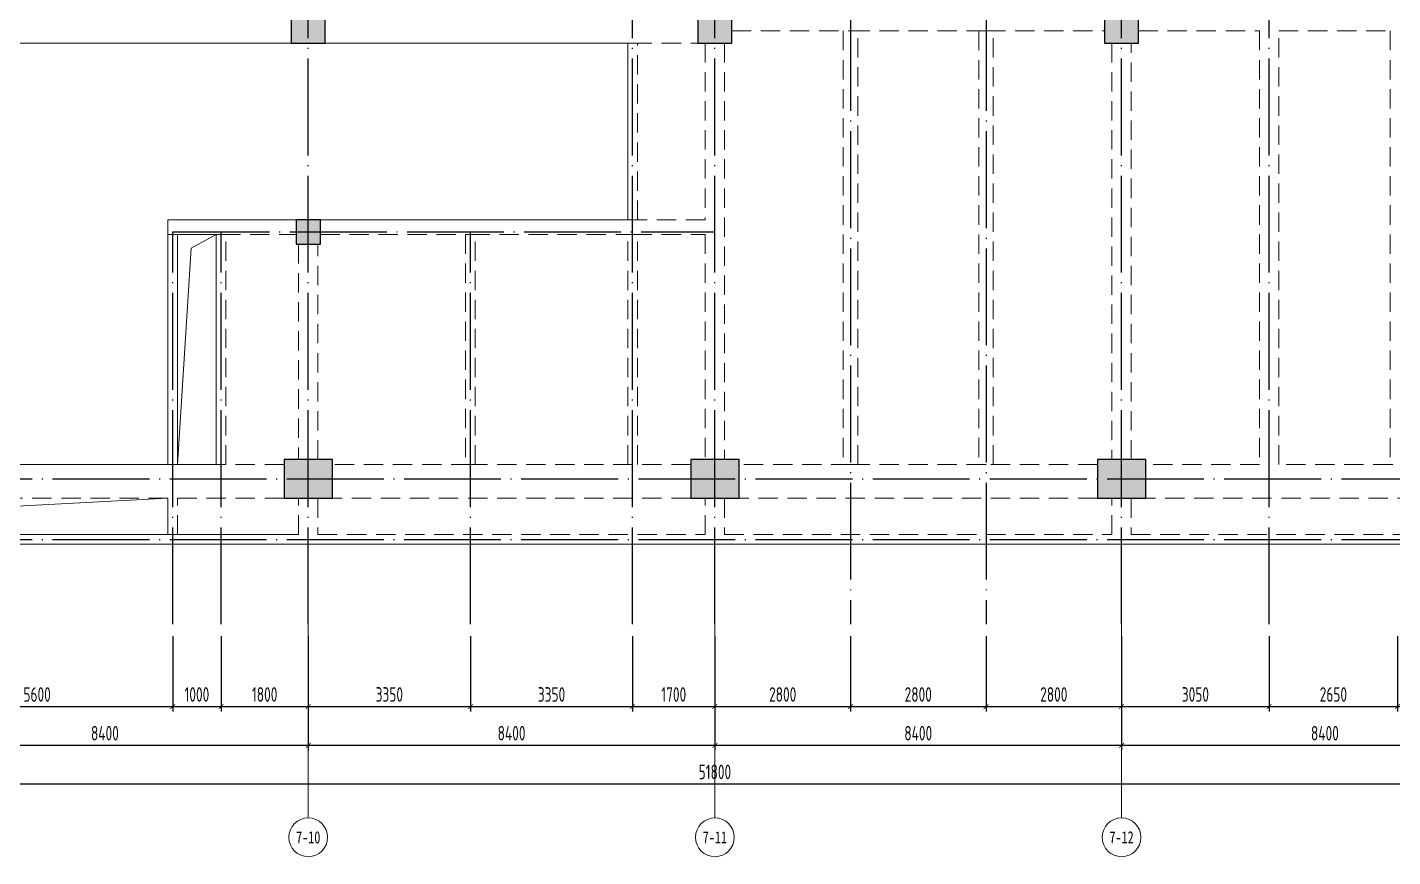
# Model space of a CAD drawing. Header units: millimetres. Extents: x -202076 to 1082610, y -439651 to 179350.
# Drawn here: x 763704 to 791907, y 37719 to 54844 of the extents above; entities that cross this region are included whole.
import ezdxf
from ezdxf.enums import TextEntityAlignment as Align

# ---------------------------------------------------------------- set-up
doc = ezdxf.new("R2010")
doc.units = ezdxf.units.MM
doc.header["$LTSCALE"] = 1000
doc.linetypes.add('DASHED', pattern=[0.75, 0.5, -0.25])
doc.linetypes.add('DOTE', pattern=[2.42, 2, -0.2, 0.02, -0.2])
for name, color, linetype in [('02-TEXT_轴号', 7, 'Continuous'), ('A_AXIS-轴线', 36, 'DOTE'), ('AXIS_TEXT', 7, 'Continuous'), ('COLU', 5, 'Continuous')]:
    doc.layers.add(name, color=color, linetype=linetype)
for name, color, linetype, lineweight in [('BEAM', 4, 'DASHED', 0), ('DIM', 3, 'Continuous', 0), ('板洞边线', 3, 'Continuous', 18), ('砼梁', 4, 'Continuous', 18), ('边缘构件填充', 253, 'Continuous', 18)]:
    doc.layers.add(name, color=color, linetype=linetype, lineweight=lineweight)
doc.styles.add('_TCH_AXIS', font='STXIHEI.TTF', dxfattribs={"width": 0.75})
doc.styles.add('COMPLEX', font='COMPLEX')
doc.styles.add('TSSD_Dimension', font='tssdeng.shx', dxfattribs={"width": 0.7, "bigfont": 'hztxt.shx'})
doc.dimstyles.new('TSSD_100_100', dxfattribs={"dimtxt": 300, "dimasz": 100, "dimexe": 100, "dimexo": 250, "dimgap": 100, "dimtad": 1, "dimdec": 0, "dimzin": 0, "dimdsep": 46, "dimtxsty": 'TSSD_Dimension', "dimblk": 'ARCHTICK', "dimcen": 0, "dimdle": 100, "dimclrt": 7, "dimadec": 0, "dimazin": 0, "dimtfac": 1, "dimtdec": 0, "dimtix": 1, "dimtmove": 2, "dimatfit": 3, "dimfxl": 1, "dimtolj": 1, "dimtzin": 0, "dimarcsym": 0})

# ---------------------------------------------------------------- blocks, each defined once
blk = doc.blocks.new('_ARCHTICK')
at = {"color": 0, "linetype": 'ByBlock', "const_width": 0.15}
blk.add_lwpolyline([(-0.5, -0.5), (0.5, 0.5)], dxfattribs=at)
blk = doc.blocks.new('*D1773')
at = {"layer": 'Defpoints', "color": 0, "transparency": 16777216}
for p in [(761107, 42519), (769507, 42519), (769507, 40019)]:
    blk.add_point(p, dxfattribs=at)
at = {"layer": 'DIM', "color": 0, "lineweight": -2, "transparency": 16777216}
for p, q in [((761107, 42269), (761107, 39919)), ((769507, 42269), (769507, 39919)), ((761007, 40019), (769607, 40019))]:
    blk.add_line(p, q, dxfattribs=at)
at = {"layer": 'DIM', "color": 0, "lineweight": -2, "transparency": 16777216, "xscale": 100, "yscale": 100, "zscale": 100, "rotation": 180}
blk.add_blockref('_ARCHTICK', (761107, 40019), dxfattribs=at)
at = {"layer": 'DIM', "color": 0, "lineweight": -2, "transparency": 16777216, "xscale": 100, "yscale": 100, "zscale": 100}
blk.add_blockref('_ARCHTICK', (769507, 40019), dxfattribs=at)
at = {"layer": 'DIM', "color": 7, "transparency": 16777216, "insert": (765307, 40269), "char_height": 300, "attachment_point": 5, "style": 'TSSD_Dimension'}
blk.add_mtext('\\A1;8400', dxfattribs=at)
blk = doc.blocks.new('*D1776')
at = {"layer": 'Defpoints', "color": 0, "transparency": 16777216}
for p in [(786307, 42519), (794707, 42519), (794707, 40019)]:
    blk.add_point(p, dxfattribs=at)
at = {"layer": 'DIM', "color": 0, "lineweight": -2, "transparency": 16777216}
for p, q in [((786307, 42269), (786307, 39919)), ((794707, 42269), (794707, 39919)), ((786207, 40019), (794807, 40019))]:
    blk.add_line(p, q, dxfattribs=at)
at = {"layer": 'DIM', "color": 0, "lineweight": -2, "transparency": 16777216, "xscale": 100, "yscale": 100, "zscale": 100, "rotation": 180}
blk.add_blockref('_ARCHTICK', (786307, 40019), dxfattribs=at)
at = {"layer": 'DIM', "color": 0, "lineweight": -2, "transparency": 16777216, "xscale": 100, "yscale": 100, "zscale": 100}
blk.add_blockref('_ARCHTICK', (794707, 40019), dxfattribs=at)
at = {"layer": 'DIM', "color": 7, "transparency": 16777216, "insert": (790507, 40269), "char_height": 300, "attachment_point": 5, "style": 'TSSD_Dimension'}
blk.add_mtext('\\A1;8400', dxfattribs=at)
blk = doc.blocks.new('*D1777')
at = {"layer": 'Defpoints', "color": 0, "transparency": 16777216}
for p in [(777907, 42519), (786307, 42519), (786307, 40019)]:
    blk.add_point(p, dxfattribs=at)
at = {"layer": 'DIM', "color": 0, "lineweight": -2, "transparency": 16777216}
for p, q in [((777907, 42269), (777907, 39919)), ((786307, 42269), (786307, 39919)), ((777807, 40019), (786407, 40019))]:
    blk.add_line(p, q, dxfattribs=at)
at = {"layer": 'DIM', "color": 0, "lineweight": -2, "transparency": 16777216, "xscale": 100, "yscale": 100, "zscale": 100, "rotation": 180}
blk.add_blockref('_ARCHTICK', (777907, 40019), dxfattribs=at)
at = {"layer": 'DIM', "color": 0, "lineweight": -2, "transparency": 16777216, "xscale": 100, "yscale": 100, "zscale": 100}
blk.add_blockref('_ARCHTICK', (786307, 40019), dxfattribs=at)
at = {"layer": 'DIM', "color": 7, "transparency": 16777216, "insert": (782107, 40269), "char_height": 300, "attachment_point": 5, "style": 'TSSD_Dimension'}
blk.add_mtext('\\A1;8400', dxfattribs=at)
blk = doc.blocks.new('*D1779')
at = {"layer": 'Defpoints', "color": 0, "transparency": 16777216}
for p in [(752007, 42519), (803807, 42519), (752007, 39219)]:
    blk.add_point(p, dxfattribs=at)
at = {"layer": 'DIM', "color": 0, "lineweight": -2, "transparency": 16777216}
for p, q in [((752007, 42269), (752007, 39119)), ((803807, 42269), (803807, 39119)), ((803907, 39219), (751907, 39219))]:
    blk.add_line(p, q, dxfattribs=at)
at = {"layer": 'DIM', "color": 0, "lineweight": -2, "transparency": 16777216, "xscale": 100, "yscale": 100, "zscale": 100, "rotation": 180}
blk.add_blockref('_ARCHTICK', (752007, 39219), dxfattribs=at)
at = {"layer": 'DIM', "color": 0, "lineweight": -2, "transparency": 16777216, "xscale": 100, "yscale": 100, "zscale": 100}
blk.add_blockref('_ARCHTICK', (803807, 39219), dxfattribs=at)
at = {"layer": 'DIM', "color": 7, "transparency": 16777216, "insert": (777907, 39469), "char_height": 300, "attachment_point": 5, "style": 'TSSD_Dimension'}
blk.add_mtext('\\A1;51800', dxfattribs=at)
blk = doc.blocks.new('*D1787')
at = {"layer": 'Defpoints', "color": 0, "transparency": 16777216}
for p in [(769507, 42519), (777907, 42519), (777907, 40019)]:
    blk.add_point(p, dxfattribs=at)
at = {"layer": 'DIM', "color": 0, "lineweight": -2, "transparency": 16777216}
for p, q in [((769507, 42269), (769507, 39919)), ((777907, 42269), (777907, 39919)), ((769407, 40019), (778007, 40019))]:
    blk.add_line(p, q, dxfattribs=at)
at = {"layer": 'DIM', "color": 0, "lineweight": -2, "transparency": 16777216, "xscale": 100, "yscale": 100, "zscale": 100, "rotation": 180}
blk.add_blockref('_ARCHTICK', (769507, 40019), dxfattribs=at)
at = {"layer": 'DIM', "color": 0, "lineweight": -2, "transparency": 16777216, "xscale": 100, "yscale": 100, "zscale": 100}
blk.add_blockref('_ARCHTICK', (777907, 40019), dxfattribs=at)
at = {"layer": 'DIM', "color": 7, "transparency": 16777216, "insert": (773707, 40269), "char_height": 300, "attachment_point": 5, "style": 'TSSD_Dimension'}
blk.add_mtext('\\A1;8400', dxfattribs=at)
blk = doc.blocks.new('*D1810')
at = {"layer": 'Defpoints', "color": 0, "transparency": 16777216}
for p in [(761107, 42519), (766707, 42519), (766707, 40819)]:
    blk.add_point(p, dxfattribs=at)
at = {"layer": 'DIM', "color": 0, "lineweight": -2, "transparency": 16777216}
for p, q in [((761107, 42269), (761107, 40719)), ((766707, 42269), (766707, 40719)), ((761007, 40819), (766807, 40819))]:
    blk.add_line(p, q, dxfattribs=at)
at = {"layer": 'DIM', "color": 0, "lineweight": -2, "transparency": 16777216, "xscale": 100, "yscale": 100, "zscale": 100, "rotation": 180}
blk.add_blockref('_ARCHTICK', (761107, 40819), dxfattribs=at)
at = {"layer": 'DIM', "color": 0, "lineweight": -2, "transparency": 16777216, "xscale": 100, "yscale": 100, "zscale": 100}
blk.add_blockref('_ARCHTICK', (766707, 40819), dxfattribs=at)
at = {"layer": 'DIM', "color": 7, "transparency": 16777216, "insert": (763907, 41069), "char_height": 300, "attachment_point": 5, "style": 'TSSD_Dimension'}
blk.add_mtext('\\A1;5600', dxfattribs=at)
blk = doc.blocks.new('*D1811')
at = {"layer": 'Defpoints', "color": 0, "transparency": 16777216}
for p in [(766707, 42519), (767707, 42519), (767707, 40819)]:
    blk.add_point(p, dxfattribs=at)
at = {"layer": 'DIM', "color": 0, "lineweight": -2, "transparency": 16777216}
for p, q in [((766707, 42269), (766707, 40719)), ((767707, 42269), (767707, 40719)), ((766607, 40819), (767807, 40819))]:
    blk.add_line(p, q, dxfattribs=at)
at = {"layer": 'DIM', "color": 0, "lineweight": -2, "transparency": 16777216, "xscale": 100, "yscale": 100, "zscale": 100, "rotation": 180}
blk.add_blockref('_ARCHTICK', (766707, 40819), dxfattribs=at)
at = {"layer": 'DIM', "color": 0, "lineweight": -2, "transparency": 16777216, "xscale": 100, "yscale": 100, "zscale": 100}
blk.add_blockref('_ARCHTICK', (767707, 40819), dxfattribs=at)
at = {"layer": 'DIM', "color": 7, "transparency": 16777216, "insert": (767207, 41069), "char_height": 300, "attachment_point": 5, "style": 'TSSD_Dimension'}
blk.add_mtext('\\A1;1000', dxfattribs=at)
blk = doc.blocks.new('*D1812')
at = {"layer": 'Defpoints', "color": 0, "transparency": 16777216}
for p in [(767707, 42519), (769507, 42519), (769507, 40819)]:
    blk.add_point(p, dxfattribs=at)
at = {"layer": 'DIM', "color": 0, "lineweight": -2, "transparency": 16777216}
for p, q in [((767707, 42269), (767707, 40719)), ((769507, 42269), (769507, 40719)), ((767607, 40819), (769607, 40819))]:
    blk.add_line(p, q, dxfattribs=at)
at = {"layer": 'DIM', "color": 0, "lineweight": -2, "transparency": 16777216, "xscale": 100, "yscale": 100, "zscale": 100, "rotation": 180}
blk.add_blockref('_ARCHTICK', (767707, 40819), dxfattribs=at)
at = {"layer": 'DIM', "color": 0, "lineweight": -2, "transparency": 16777216, "xscale": 100, "yscale": 100, "zscale": 100}
blk.add_blockref('_ARCHTICK', (769507, 40819), dxfattribs=at)
at = {"layer": 'DIM', "color": 7, "transparency": 16777216, "insert": (768607, 41069), "char_height": 300, "attachment_point": 5, "style": 'TSSD_Dimension'}
blk.add_mtext('\\A1;1800', dxfattribs=at)
blk = doc.blocks.new('*D1813')
at = {"layer": 'Defpoints', "color": 0, "transparency": 16777216}
for p in [(769507, 42519), (772857, 42519), (772857, 40819)]:
    blk.add_point(p, dxfattribs=at)
at = {"layer": 'DIM', "color": 0, "lineweight": -2, "transparency": 16777216}
for p, q in [((769507, 42269), (769507, 40719)), ((772857, 42269), (772857, 40719)), ((769407, 40819), (772957, 40819))]:
    blk.add_line(p, q, dxfattribs=at)
at = {"layer": 'DIM', "color": 0, "lineweight": -2, "transparency": 16777216, "xscale": 100, "yscale": 100, "zscale": 100, "rotation": 180}
blk.add_blockref('_ARCHTICK', (769507, 40819), dxfattribs=at)
at = {"layer": 'DIM', "color": 0, "lineweight": -2, "transparency": 16777216, "xscale": 100, "yscale": 100, "zscale": 100}
blk.add_blockref('_ARCHTICK', (772857, 40819), dxfattribs=at)
at = {"layer": 'DIM', "color": 7, "transparency": 16777216, "insert": (771182, 41069), "char_height": 300, "attachment_point": 5, "style": 'TSSD_Dimension'}
blk.add_mtext('\\A1;3350', dxfattribs=at)
blk = doc.blocks.new('*D1814')
at = {"layer": 'Defpoints', "color": 0, "transparency": 16777216}
for p in [(772857, 42519), (776207, 42519), (776207, 40819)]:
    blk.add_point(p, dxfattribs=at)
at = {"layer": 'DIM', "color": 0, "lineweight": -2, "transparency": 16777216}
for p, q in [((772857, 42269), (772857, 40719)), ((776207, 42269), (776207, 40719)), ((772757, 40819), (776307, 40819))]:
    blk.add_line(p, q, dxfattribs=at)
at = {"layer": 'DIM', "color": 0, "lineweight": -2, "transparency": 16777216, "xscale": 100, "yscale": 100, "zscale": 100, "rotation": 180}
blk.add_blockref('_ARCHTICK', (772857, 40819), dxfattribs=at)
at = {"layer": 'DIM', "color": 0, "lineweight": -2, "transparency": 16777216, "xscale": 100, "yscale": 100, "zscale": 100}
blk.add_blockref('_ARCHTICK', (776207, 40819), dxfattribs=at)
at = {"layer": 'DIM', "color": 7, "transparency": 16777216, "insert": (774532, 41069), "char_height": 300, "attachment_point": 5, "style": 'TSSD_Dimension'}
blk.add_mtext('\\A1;3350', dxfattribs=at)
blk = doc.blocks.new('*D1815')
at = {"layer": 'Defpoints', "color": 0, "transparency": 16777216}
for p in [(776207, 42519), (777907, 42519), (777907, 40819)]:
    blk.add_point(p, dxfattribs=at)
at = {"layer": 'DIM', "color": 0, "lineweight": -2, "transparency": 16777216}
for p, q in [((776207, 42269), (776207, 40719)), ((777907, 42269), (777907, 40719)), ((776107, 40819), (778007, 40819))]:
    blk.add_line(p, q, dxfattribs=at)
at = {"layer": 'DIM', "color": 0, "lineweight": -2, "transparency": 16777216, "xscale": 100, "yscale": 100, "zscale": 100, "rotation": 180}
blk.add_blockref('_ARCHTICK', (776207, 40819), dxfattribs=at)
at = {"layer": 'DIM', "color": 0, "lineweight": -2, "transparency": 16777216, "xscale": 100, "yscale": 100, "zscale": 100}
blk.add_blockref('_ARCHTICK', (777907, 40819), dxfattribs=at)
at = {"layer": 'DIM', "color": 7, "transparency": 16777216, "insert": (777057, 41069), "char_height": 300, "attachment_point": 5, "style": 'TSSD_Dimension'}
blk.add_mtext('\\A1;1700', dxfattribs=at)
blk = doc.blocks.new('*D1816')
at = {"layer": 'Defpoints', "color": 0, "transparency": 16777216}
for p in [(777907, 42519), (780707, 42519), (780707, 40819)]:
    blk.add_point(p, dxfattribs=at)
at = {"layer": 'DIM', "color": 0, "lineweight": -2, "transparency": 16777216}
for p, q in [((777907, 42269), (777907, 40719)), ((780707, 42269), (780707, 40719)), ((777807, 40819), (780807, 40819))]:
    blk.add_line(p, q, dxfattribs=at)
at = {"layer": 'DIM', "color": 0, "lineweight": -2, "transparency": 16777216, "xscale": 100, "yscale": 100, "zscale": 100, "rotation": 180}
blk.add_blockref('_ARCHTICK', (777907, 40819), dxfattribs=at)
at = {"layer": 'DIM', "color": 0, "lineweight": -2, "transparency": 16777216, "xscale": 100, "yscale": 100, "zscale": 100}
blk.add_blockref('_ARCHTICK', (780707, 40819), dxfattribs=at)
at = {"layer": 'DIM', "color": 7, "transparency": 16777216, "insert": (779307, 41069), "char_height": 300, "attachment_point": 5, "style": 'TSSD_Dimension'}
blk.add_mtext('\\A1;2800', dxfattribs=at)
blk = doc.blocks.new('*D1817')
at = {"layer": 'Defpoints', "color": 0, "transparency": 16777216}
for p in [(780707, 42519), (783507, 42519), (783507, 40819)]:
    blk.add_point(p, dxfattribs=at)
at = {"layer": 'DIM', "color": 0, "lineweight": -2, "transparency": 16777216}
for p, q in [((780707, 42269), (780707, 40719)), ((783507, 42269), (783507, 40719)), ((780607, 40819), (783607, 40819))]:
    blk.add_line(p, q, dxfattribs=at)
at = {"layer": 'DIM', "color": 0, "lineweight": -2, "transparency": 16777216, "xscale": 100, "yscale": 100, "zscale": 100, "rotation": 180}
blk.add_blockref('_ARCHTICK', (780707, 40819), dxfattribs=at)
at = {"layer": 'DIM', "color": 0, "lineweight": -2, "transparency": 16777216, "xscale": 100, "yscale": 100, "zscale": 100}
blk.add_blockref('_ARCHTICK', (783507, 40819), dxfattribs=at)
at = {"layer": 'DIM', "color": 7, "transparency": 16777216, "insert": (782107, 41069), "char_height": 300, "attachment_point": 5, "style": 'TSSD_Dimension'}
blk.add_mtext('\\A1;2800', dxfattribs=at)
blk = doc.blocks.new('*D1818')
at = {"layer": 'Defpoints', "color": 0, "transparency": 16777216}
for p in [(783507, 42519), (786307, 42519), (786307, 40819)]:
    blk.add_point(p, dxfattribs=at)
at = {"layer": 'DIM', "color": 0, "lineweight": -2, "transparency": 16777216}
for p, q in [((783507, 42269), (783507, 40719)), ((786307, 42269), (786307, 40719)), ((783407, 40819), (786407, 40819))]:
    blk.add_line(p, q, dxfattribs=at)
at = {"layer": 'DIM', "color": 0, "lineweight": -2, "transparency": 16777216, "xscale": 100, "yscale": 100, "zscale": 100, "rotation": 180}
blk.add_blockref('_ARCHTICK', (783507, 40819), dxfattribs=at)
at = {"layer": 'DIM', "color": 0, "lineweight": -2, "transparency": 16777216, "xscale": 100, "yscale": 100, "zscale": 100}
blk.add_blockref('_ARCHTICK', (786307, 40819), dxfattribs=at)
at = {"layer": 'DIM', "color": 7, "transparency": 16777216, "insert": (784907, 41069), "char_height": 300, "attachment_point": 5, "style": 'TSSD_Dimension'}
blk.add_mtext('\\A1;2800', dxfattribs=at)
blk = doc.blocks.new('*D1819')
at = {"layer": 'Defpoints', "color": 0, "transparency": 16777216}
for p in [(786307, 42519), (789357, 42519), (789357, 40819)]:
    blk.add_point(p, dxfattribs=at)
at = {"layer": 'DIM', "color": 0, "lineweight": -2, "transparency": 16777216}
for p, q in [((786307, 42269), (786307, 40719)), ((789357, 42269), (789357, 40719)), ((786207, 40819), (789457, 40819))]:
    blk.add_line(p, q, dxfattribs=at)
at = {"layer": 'DIM', "color": 0, "lineweight": -2, "transparency": 16777216, "xscale": 100, "yscale": 100, "zscale": 100, "rotation": 180}
blk.add_blockref('_ARCHTICK', (786307, 40819), dxfattribs=at)
at = {"layer": 'DIM', "color": 0, "lineweight": -2, "transparency": 16777216, "xscale": 100, "yscale": 100, "zscale": 100}
blk.add_blockref('_ARCHTICK', (789357, 40819), dxfattribs=at)
at = {"layer": 'DIM', "color": 7, "transparency": 16777216, "insert": (787832, 41069), "char_height": 300, "attachment_point": 5, "style": 'TSSD_Dimension'}
blk.add_mtext('\\A1;3050', dxfattribs=at)
blk = doc.blocks.new('*D1820')
at = {"layer": 'Defpoints', "color": 0, "transparency": 16777216}
for p in [(789357, 42519), (792007, 42519), (792007, 40819)]:
    blk.add_point(p, dxfattribs=at)
at = {"layer": 'DIM', "color": 0, "lineweight": -2, "transparency": 16777216}
for p, q in [((789357, 42269), (789357, 40719)), ((792007, 42269), (792007, 40719)), ((789257, 40819), (792107, 40819))]:
    blk.add_line(p, q, dxfattribs=at)
at = {"layer": 'DIM', "color": 0, "lineweight": -2, "transparency": 16777216, "xscale": 100, "yscale": 100, "zscale": 100, "rotation": 180}
blk.add_blockref('_ARCHTICK', (789357, 40819), dxfattribs=at)
at = {"layer": 'DIM', "color": 0, "lineweight": -2, "transparency": 16777216, "xscale": 100, "yscale": 100, "zscale": 100}
blk.add_blockref('_ARCHTICK', (792007, 40819), dxfattribs=at)
at = {"layer": 'DIM', "color": 7, "transparency": 16777216, "insert": (790682, 41069), "char_height": 300, "attachment_point": 5, "style": 'TSSD_Dimension'}
blk.add_mtext('\\A1;2650', dxfattribs=at)
blk = doc.blocks.new('_AXISO')
blk.add_circle((0, 0), 0.5)
at = {"layer": 'AXIS_TEXT', "style": 'COMPLEX', "width": 1.041667}
blk.add_attdef('A', text='', height=0.56, dxfattribs=at).set_placement((-0.25, -0.28), (0.25, -0.28), align=Align.FIT)

msp = doc.modelspace()

# ---------------------------------------------------------------- hatches: boundary and pattern name
at = {"layer": '边缘构件填充'}
h = msp.add_hatch(color=256, dxfattribs=at)
h.dxf.hatch_style = 1
h.paths.add_polyline_path([(769857.2, 55219), (769157.2, 55219), (769157.2, 54519), (769857.2, 54519)])
h = msp.add_hatch(color=256, dxfattribs=at)
h.dxf.hatch_style = 1
h.paths.add_polyline_path([(778257.2, 55219), (777557.2, 55219), (777557.2, 54519), (778257.2, 54519)])
h = msp.add_hatch(color=256, dxfattribs=at)
h.dxf.hatch_style = 1
h.paths.add_polyline_path([(786657.2, 55219), (785957.2, 55219), (785957.2, 54519), (786657.2, 54519)])
h = msp.add_hatch(color=256, dxfattribs=at)
h.dxf.hatch_style = 1
h.paths.add_polyline_path([(769757.2, 50869), (769257.2, 50869), (769257.2, 50369), (769757.2, 50369)])
h = msp.add_hatch(color=256, dxfattribs=at)
h.dxf.hatch_style = 1
h.paths.add_polyline_path([(770007.2, 45919), (769007.2, 45919), (769007.2, 45119), (770007.2, 45119)])
h = msp.add_hatch(color=256, dxfattribs=at)
h.dxf.hatch_style = 1
h.paths.add_polyline_path([(778407.2, 45919), (777407.2, 45919), (777407.2, 45119), (778407.2, 45119)])
h = msp.add_hatch(color=256, dxfattribs=at)
h.dxf.hatch_style = 1
h.paths.add_polyline_path([(786807.2, 45919), (785807.2, 45919), (785807.2, 45119), (786807.2, 45119)])

# ---------------------------------------------------------------- linework, layer by layer
at = {"layer": 'A_AXIS-轴线'}
for p, q in [((769507.2, 42519), (769507.2, 67719)), ((777907.2, 42519), (777907.2, 67719)), ((786307.2, 42519), (786307.2, 67719)), ((789357.2, 42519), (789357.2, 67719)), ((776207.2, 42519), (776207.2, 55119)), ((780707.2, 55119), (780707.2, 42519)), ((783507.2, 55119), (783507.2, 42519)), ((766707.2, 50619), (777907.2, 50619)), ((766707.2, 42519), (766707.2, 50619)), ((767707.2, 42519), (767707.2, 50619)), ((772857.2, 42519), (772857.2, 50619))]:
    msp.add_line(p, q, dxfattribs=at)
for points in [[(749707.2, 45519), (806107.5, 45519)], [(749707.2, 44269), (806107.5, 44269)]]:
    msp.add_lwpolyline(points, dxfattribs=at)
at = {"layer": 'BEAM', "ltscale": 0.8}
for p, q in [((778257.2, 54769), (780707.1, 54769)), ((780557.2, 54769), (780557.2, 45819)), ((780707.2, 54769), (783507.1, 54769)), ((780857.2, 45819), (780857.2, 54769)), ((783357.2, 54769), (783357.2, 45819)), ((783507.2, 54769), (785957.2, 54769)), ((783657.2, 45819), (783657.2, 54769)), ((786657.2, 54769), (789157.2, 54769)), ((789157.2, 54769), (789157.2, 45819)), ((789557.2, 45819), (789557.2, 54769)), ((789557.2, 54769), (791907.1, 54769)), ((791857.2, 54769), (791857.2, 45819)), ((776207.2, 54519), (777557.2, 54519)), ((776307.2, 50869), (776307.2, 54519)), ((777707.2, 54519), (777707.2, 50869)), ((778107.2, 54519), (778107.2, 45919)), ((786107.2, 54519), (786107.2, 45919)), ((786507.2, 45919), (786507.2, 54519)), ((777707.2, 50869), (776207.2, 50869)), ((767707.2, 50569), (769257.2, 50569)), ((767807.2, 45819), (767807.2, 50569)), ((769757.2, 50569), (772857.1, 50569)), ((772757.2, 50569), (772757.2, 45819)), ((772857.2, 50569), (776207.1, 50569)), ((772957.2, 45819), (772957.2, 50569)), ((776107.2, 45819), (776107.2, 50569)), ((776207.2, 50569), (777707.2, 50569)), ((776307.2, 45819), (776307.2, 50569)), ((777707.2, 50569), (777707.2, 45919)), ((769307.2, 50369), (769307.2, 45919)), ((769707.2, 45919), (769707.2, 50369)), ((769007.2, 45819), (767707.2, 45819)), ((772857.1, 45819), (770007.2, 45819)), ((776207.1, 45819), (772857.2, 45819)), ((777407.2, 45819), (776207.2, 45819)), ((780707.1, 45819), (778407.2, 45819)), ((783507.1, 45819), (780707.2, 45819)), ((785807.2, 45819), (783507.2, 45819)), ((789157.2, 45819), (786807.2, 45819)), ((791907.1, 45819), (789557.2, 45819)), ((769007.2, 45119), (761607.2, 45119)), ((766807.2, 44369), (766807.2, 45119)), ((769307.2, 44369), (769307.2, 45119)), ((769707.2, 45119), (769707.2, 44369)), ((777407.2, 45119), (770007.2, 45119)), ((777707.2, 44369), (777707.2, 45119)), ((778107.2, 45119), (778107.2, 44369)), ((785807.2, 45119), (778407.2, 45119)), ((786107.2, 44369), (786107.2, 45119)), ((786507.2, 45119), (786507.2, 44369)), ((794207.2, 45119), (786807.2, 45119)), ((769707.2, 44369), (777707.2, 44369)), ((778107.2, 44369), (786107.2, 44369)), ((786507.2, 44369), (794457.2, 44369))]:
    msp.add_line(p, q, dxfattribs=at)
at = {"layer": 'COLU'}
for points in [[(769857.2, 55219), (769157.2, 55219), (769157.2, 54519), (769857.2, 54519)], [(778257.2, 55219), (777557.2, 55219), (777557.2, 54519), (778257.2, 54519)], [(786657.2, 55219), (785957.2, 55219), (785957.2, 54519), (786657.2, 54519)], [(769757.2, 50869), (769257.2, 50869), (769257.2, 50369), (769757.2, 50369)], [(770007.2, 45919), (769007.2, 45919), (769007.2, 45119), (770007.2, 45119)], [(778407.2, 45919), (777407.2, 45919), (777407.2, 45119), (778407.2, 45119)], [(786807.2, 45919), (785807.2, 45919), (785807.2, 45119), (786807.2, 45119)]]:
    msp.add_lwpolyline(points, close=True, dxfattribs=at)
at = {"layer": 'DIM'}
for p, q in [((769507.2, 42519), (769507.2, 38519)), ((777907.2, 42519), (777907.2, 38519)), ((786307.2, 42519), (786307.2, 38519))]:
    msp.add_line(p, q, dxfattribs=at)
at = {"layer": '板洞边线'}
for p, q in [((767090, 50286.2), (767607.2, 50569)), ((766807.2, 45819), (767090, 50286.2)), ((761572.3, 44853.8), (766607.2, 45119))]:
    msp.add_line(p, q, dxfattribs=at)
at = {"layer": '板洞边线', "color": 6}
msp.add_lwpolyline([(752007.2, 65469), (803807.2, 65469), (803807.2, 44169), (752007.2, 44169)], close=True, dxfattribs=at)
at = {"layer": '砼梁'}
for p, q in [((769157.2, 54519), (761457.2, 54519)), ((776207.1, 54519), (769857.2, 54519)), ((776107.2, 54519), (776107.2, 50869)), ((766607.2, 50869), (766607.2, 45819)), ((766607.2, 50869), (769257.2, 50869)), ((769757.2, 50869), (776207.1, 50869)), ((766607.2, 50569), (767707.2, 50569)), ((766807.2, 45819), (766807.2, 50569)), ((767607.2, 50569), (767607.2, 45819)), ((761607.2, 45819), (766707.1, 45819)), ((766707.2, 45819), (767707.2, 45819)), ((766607.2, 45119), (766607.2, 44369)), ((761307.2, 44369), (769307.2, 44369)), ((752307.2, 44169), (803507.2, 44169))]:
    msp.add_line(p, q, dxfattribs=at)

# ---------------------------------------------------------------- block references
at = {"layer": 'DIM'}
ref = msp.add_blockref('_AXISO', (769507.2, 38119), dxfattribs=dict(at, xscale=800, yscale=800, zscale=800))
ref.add_attrib('A', '7-10', dxfattribs={"layer": '02-TEXT_轴号', "height": 252.11, "style": '_TCH_AXIS', "width": 0.743037}).set_placement((769257.1, 37992.9), (769757.2, 37992.9), align=Align.FIT)
ref = msp.add_blockref('_AXISO', (777907.2, 38119), dxfattribs=dict(at, xscale=800, yscale=800, zscale=800))
ref.add_attrib('A', '7-11', dxfattribs={"layer": '02-TEXT_轴号', "height": 247.28, "style": '_TCH_AXIS', "width": 0.761209}).set_placement((777655.9, 37995.4), (778158.4, 37995.4), align=Align.FIT)
ref = msp.add_blockref('_AXISO', (786307.2, 38119), dxfattribs=dict(at, xscale=800, yscale=800, zscale=800))
ref.add_attrib('A', '7-12', dxfattribs={"layer": '02-TEXT_轴号', "height": 252.11, "style": '_TCH_AXIS', "width": 0.743037}).set_placement((786057.1, 37992.9), (786557.2, 37992.9), align=Align.FIT)

# ---------------------------------------------------------------- dimensions: what is measured, and where the dimension line sits
for base, p1, p2, picture, middle in [((752007.2, 39219), (803807.2, 42519), (752007.2, 42519), '*D1779', (777907.2, 39469)), ((769507.2, 40019), (761107.2, 42519), (769507.2, 42519), '*D1773', (765307.2, 40269)), ((766707.2, 40819), (761107.2, 42519), (766707.2, 42519), '*D1810', (763907.2, 41069)), ((767707.2, 40819), (766707.2, 42519), (767707.2, 42519), '*D1811', (767207.2, 41069)), ((769507.2, 40819), (767707.2, 42519), (769507.2, 42519), '*D1812', (768607.2, 41069)), ((777907.2, 40019), (769507.2, 42519), (777907.2, 42519), '*D1787', (773707.2, 40269)), ((772857.2, 40819), (769507.2, 42519), (772857.2, 42519), '*D1813', (771182.2, 41069)), ((776207.2, 40819), (772857.2, 42519), (776207.2, 42519), '*D1814', (774532.2, 41069)), ((777907.3, 40819), (776207.2, 42519), (777907.3, 42519), '*D1815', (777057.3, 41069)), ((786307.2, 40019), (777907.2, 42519), (786307.2, 42519), '*D1777', (782107.2, 40269)), ((780707.2, 40819), (777907.3, 42519), (780707.2, 42519), '*D1816', (779307.3, 41069)), ((783507.2, 40819), (780707.2, 42519), (783507.2, 42519), '*D1817', (782107.2, 41069)), ((786307.2, 40819), (783507.2, 42519), (786307.2, 42519), '*D1818', (784907.2, 41069)), ((794707.2, 40019), (786307.2, 42519), (794707.2, 42519), '*D1776', (790507.2, 40269)), ((789357.2, 40819), (786307.2, 42519), (789357.2, 42519), '*D1819', (787832.2, 41069)), ((792007.2, 40819), (789357.2, 42519), (792007.2, 42519), '*D1820', (790682.2, 41069))]:
    dim = msp.add_linear_dim(base=base, p1=p1, p2=p2, dimstyle='TSSD_100_100', dxfattribs=at)
    dim.commit()
    dim.dimension.update_dxf_attribs({"geometry": picture, "text_midpoint": middle})

doc.saveas('drawing.dxf')
